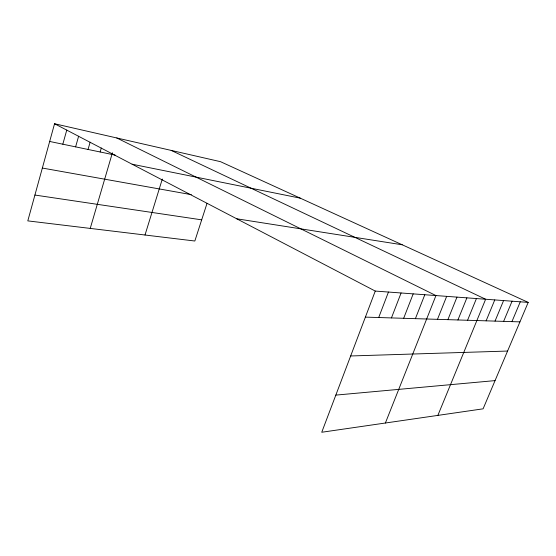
<?xml version="1.0" encoding="UTF-8"?>
<svg xmlns="http://www.w3.org/2000/svg" width="556" height="556" viewBox="0 0 556 556"><rect width="100%" height="100%" fill="white"/><g stroke="black" fill="none" stroke-linecap="round" stroke-linejoin="round"><path stroke-width="0.83" d="M528.2 302.394L375.265 291.066L321.743 432.255L483.101 408.827L528.2 302.394L220.503 161.678L54.551 123.745L27.8 220.885L194.836 241.019L207.034 203.315M62.821 144.199L66.769 130.069M75.609 146.867L78.625 136.22M88.05 149.46L90.128 142.197M100.149 151.983L101.303 148M90.232 228.412L112.409 152.789M145.005 235.014L162.31 179.039M378.699 317.532L388.456 292.046M391.445 317.921L401.091 292.984M403.663 318.296L413.191 293.881M415.395 318.657L424.805 294.736M385.384 423.019L435.953 295.563L116.76 137.964M437.482 319.339L446.67 296.355M447.893 319.658L456.969 297.119M457.915 319.964L466.887 297.856M467.568 320.263L476.436 298.558M437.864 415.395L485.638 299.239L171.165 150.398M486.118 320.833L494.77 299.92M495.028 321.104L503.583 300.574M503.625 321.368L512.076 301.199M511.93 321.625L520.277 301.811M335.824 395.107L495.055 380.61M350.662 355.972L507.579 351.051M365.389 317.122L519.943 321.875M34.91 195.052L201.682 219.849M236.731 218.786L402.238 244.786M42.346 168.051L191.34 194.656M132.119 164.208L300.282 198.158M49.672 141.46L115.203 155.117M54.551 123.745L375.265 291.066"/></g></svg>
